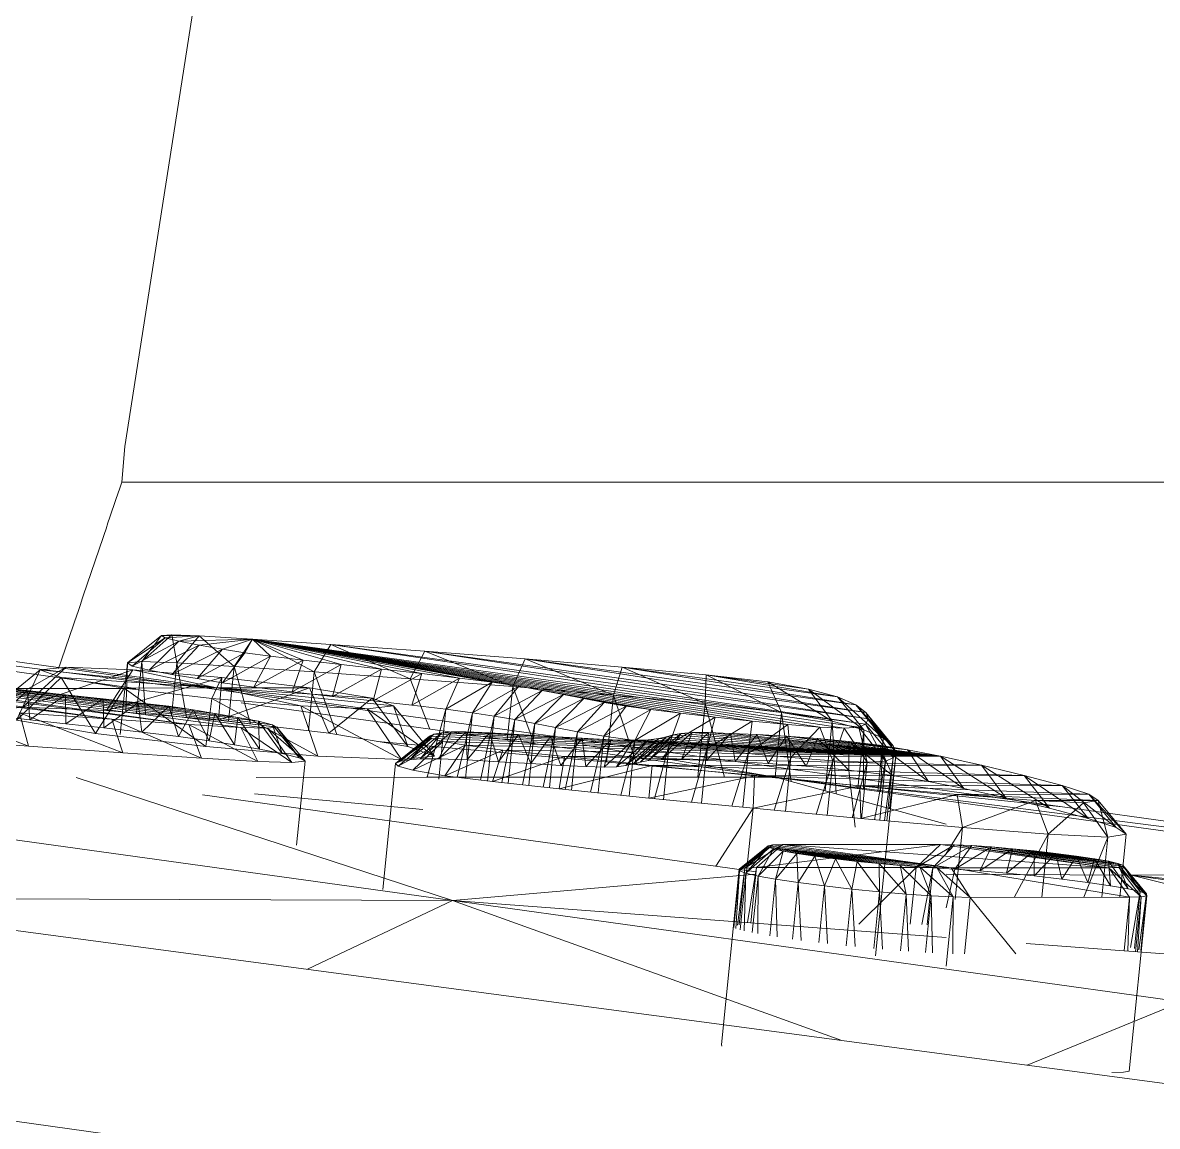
# Model space of a CAD drawing. Extents: x 4834 to 83801, y -13735 to 32221.
# Drawn here: x 13863.559 to 13864.574, y -12474.642 to -12473.654 of the extents above; entities that cross this region are included whole.
import ezdxf

# ---------------------------------------------------------------- set-up
doc = ezdxf.new("R2010")
doc.units = 0
doc.header["$LTSCALE"] = 8
doc.header["$MEASUREMENT"] = 0
doc.layers.add('ELEVATION', color=7, linetype='Continuous', lineweight=25, true_color=0xdda54b)
doc.layers.add('G-IMPT', color=8, linetype='Continuous', lineweight=9)
doc.layers.add('I-FURN', color=30, linetype='Continuous', lineweight=9)

# ---------------------------------------------------------------- blocks, each defined once
blk = doc.blocks.new('Captain_Kirk_simplified_chair_2_22296 - Captain_Kirk_simplified_chair_2_22296-V41-Section 1')
at = {"layer": 'I-FURN'}
for p, q in [((1113.3238, 22.5043), (1113.3212, 22.4723)), ((1113.3212, 22.4723), (1117.5617, 22.4723))]:
    blk.add_line(p, q, dxfattribs=at)
at = {"layer": 'I-FURN', "flags": 128}
blk.add_lwpolyline([(1114.3011, 28.1662), (1113.7674, 25.3419), (1113.3238, 22.5043)], dxfattribs=at)
at = {"layer": 'I-FURN'}
blk.add_ellipse((1085.5474, 34.8897), major_axis=(0, 34.3317), ratio=0.867729, start_param=4.337094, end_param=4.342312, dxfattribs=at)
blk = doc.blocks.new('Captain_Kirk_simplified_chair_2_22296 - Captain_Kirk_simplified_chair_2_22296-V42-Section 1')
at = {"layer": 'G-IMPT'}
for p, q in [((1113.5907, 22.2611), (1113.0183, 22.3406)), ((1113.3568, 22.335), (1113.3262, 22.3107)), ((1113.3262, 22.3107), (1113.3601, 22.3329)), ((1113.3601, 22.3329), (1113.3306, 22.3078)), ((1113.3659, 22.3358), (1113.3392, 22.3118)), ((1113.3392, 22.3118), (1113.3568, 22.335)), ((1113.3659, 22.3358), (1113.3568, 22.335)), ((1113.3905, 22.3349), (1113.3568, 22.335)), ((1113.3568, 22.335), (1113.3601, 22.3329)), ((1113.3905, 22.3349), (1113.3601, 22.3329)), ((1113.3601, 22.3329), (1113.3724, 22.33)), ((1113.3905, 22.3349), (1113.3659, 22.3358)), ((1113.3705, 22.3106), (1113.3659, 22.3358)), ((1113.3905, 22.3349), (1113.3705, 22.3106)), ((1113.3905, 22.3349), (1113.3724, 22.33)), ((1113.4381, 22.3319), (1113.3905, 22.3349)), ((1113.4218, 22.3075), (1113.3905, 22.3349)), ((1113.3812, 22.2555), (1112.8324, 22.3268)), ((1113.3123, 22.2601), (1112.8324, 22.3268)), ((1113.385, 22.2687), (1112.8336, 22.3317)), ((1113.4046, 22.2654), (1112.8336, 22.3317)), ((1113.4252, 22.2618), (1112.8336, 22.3317)), ((1113.4435, 22.2583), (1112.8336, 22.3317)), ((1113.4562, 22.2552), (1112.8336, 22.3317)), ((1113.46, 22.2529), (1112.8336, 22.3317)), ((1113.4517, 22.252), (1112.8336, 22.3317)), ((1113.4278, 22.2527), (1112.8336, 22.3317)), ((1113.3812, 22.2555), (1112.8336, 22.3317)), ((1113.3306, 22.3078), (1113.3724, 22.33)), ((1113.3724, 22.33), (1113.3456, 22.3042)), ((1113.3456, 22.3042), (1113.3905, 22.3265)), ((1113.3905, 22.3265), (1113.3661, 22.3003)), ((1113.3661, 22.3003), (1113.4112, 22.3229)), ((1113.4381, 22.3319), (1113.3724, 22.33)), ((1113.3724, 22.33), (1113.3905, 22.3265)), ((1113.4112, 22.3229), (1113.3886, 22.2965)), ((1113.4381, 22.3319), (1113.3905, 22.3265)), ((1113.3905, 22.3265), (1113.4112, 22.3229)), ((1113.4381, 22.3319), (1113.4112, 22.3229)), ((1113.4313, 22.3197), (1113.4112, 22.3229)), ((1113.4381, 22.3319), (1113.4218, 22.3075)), ((1113.4313, 22.3197), (1113.4381, 22.3319)), ((1113.5083, 22.3271), (1113.4381, 22.3319)), ((1113.4542, 22.3165), (1113.4381, 22.3319)), ((1113.4837, 22.3129), (1113.4381, 22.3319)), ((1113.5177, 22.309), (1113.4381, 22.3319)), ((1113.5538, 22.305), (1113.4381, 22.3319)), ((1113.5899, 22.301), (1113.4381, 22.3319)), ((1113.6235, 22.297), (1113.4381, 22.3319)), ((1113.6526, 22.2932), (1113.4381, 22.3319)), ((1113.6766, 22.2896), (1113.4381, 22.3319)), ((1113.7946, 22.2688), (1113.4381, 22.3319)), ((1113.8212, 22.2656), (1113.4381, 22.3319)), ((1113.8524, 22.262), (1113.4381, 22.3319)), ((1113.8854, 22.2585), (1113.4381, 22.3319)), ((1113.9175, 22.2554), (1113.4381, 22.3319)), ((1113.9459, 22.2531), (1113.4381, 22.3319)), ((1113.9679, 22.2522), (1113.4381, 22.3319)), ((1113.9809, 22.253), (1113.4381, 22.3319)), ((1113.987, 22.2558), (1113.4381, 22.3319)), ((1113.4935, 22.3026), (1113.4381, 22.3319)), ((1113.5083, 22.3271), (1113.4935, 22.3026)), ((1113.5926, 22.321), (1113.5083, 22.3271)), ((1113.987, 22.2558), (1113.5083, 22.3271)), ((1113.9896, 22.2604), (1113.5083, 22.3271)), ((1113.5793, 22.2964), (1113.5083, 22.3271)), ((1113.3123, 22.2601), (1112.8362, 22.3207)), ((1113.3743, 22.2888), (1113.1696, 22.315)), ((1113.4313, 22.3197), (1113.3886, 22.2965)), ((1113.4313, 22.3197), (1113.4114, 22.2928)), ((1113.4114, 22.2928), (1113.4542, 22.3165)), ((1113.4313, 22.3197), (1113.4542, 22.3165)), ((1113.4542, 22.3165), (1113.4395, 22.2888)), ((1113.4395, 22.2888), (1113.4837, 22.3129)), ((1113.4542, 22.3165), (1113.4837, 22.3129)), ((1113.4837, 22.3129), (1113.4738, 22.2847)), ((1113.4837, 22.3129), (1113.5177, 22.309)), ((1113.5926, 22.321), (1113.5793, 22.2964)), ((1113.6824, 22.3141), (1113.5926, 22.321)), ((1113.9896, 22.2604), (1113.5926, 22.321)), ((1113.9871, 22.2663), (1113.5926, 22.321)), ((1113.6711, 22.2893), (1113.5926, 22.321)), ((1113.6824, 22.3141), (1113.6711, 22.2893)), ((1113.7691, 22.3069), (1113.6824, 22.3141)), ((1113.9871, 22.2663), (1113.6824, 22.3141)), ((1113.9783, 22.2731), (1113.6824, 22.3141)), ((1113.7612, 22.2818), (1113.6824, 22.3141)), ((1113.3338, 22.2878), (1113.1682, 22.3108)), ((1113.2714, 22.3069), (1113.2032, 22.2679)), ((1113.248, 22.3044), (1113.2032, 22.2679)), ((1113.248, 22.3044), (1113.227, 22.2592)), ((1113.2714, 22.3069), (1113.2326, 22.271)), ((1113.331, 22.3044), (1113.2326, 22.271)), ((1113.2714, 22.3069), (1113.248, 22.3044)), ((1113.4062, 22.2882), (1113.248, 22.3044)), ((1113.248, 22.3044), (1113.2669, 22.2975)), ((1113.331, 22.3044), (1113.2714, 22.3069)), ((1113.4062, 22.2882), (1113.2714, 22.3069)), ((1113.331, 22.3044), (1113.3075, 22.2679)), ((1113.3262, 22.3107), (1113.3197, 22.2464)), ((1113.3262, 22.3107), (1113.3249, 22.2664)), ((1113.3392, 22.3118), (1113.3262, 22.3107)), ((1113.3262, 22.3107), (1113.3306, 22.3078)), ((1113.3306, 22.3078), (1113.3456, 22.3042)), ((1113.4107, 22.2976), (1113.331, 22.3044)), ((1113.4062, 22.2882), (1113.331, 22.3044)), ((1113.3392, 22.3118), (1113.3345, 22.2656)), ((1113.3705, 22.3106), (1113.3392, 22.3118)), ((1113.3392, 22.3118), (1113.3425, 22.2649)), ((1113.3456, 22.3042), (1113.3661, 22.3003)), ((1113.3705, 22.3106), (1113.3656, 22.2629)), ((1113.4218, 22.3075), (1113.3705, 22.3106)), ((1113.3705, 22.3106), (1113.3791, 22.2618)), ((1113.4218, 22.3075), (1113.4168, 22.2582)), ((1113.4935, 22.3026), (1113.4218, 22.3075)), ((1113.4218, 22.3075), (1113.4365, 22.2559)), ((1113.4738, 22.2847), (1113.5177, 22.309)), ((1113.4935, 22.3026), (1113.4882, 22.2497)), ((1113.5793, 22.2964), (1113.4935, 22.3026)), ((1113.4935, 22.3026), (1113.5137, 22.2464)), ((1113.5177, 22.309), (1113.5099, 22.2806)), ((1113.5099, 22.2806), (1113.5538, 22.305)), ((1113.5177, 22.309), (1113.5538, 22.305)), ((1113.5538, 22.305), (1113.5463, 22.2765)), ((1113.5538, 22.305), (1113.5899, 22.301)), ((1113.7691, 22.3069), (1113.7612, 22.2818)), ((1113.8443, 22.2998), (1113.7691, 22.3069)), ((1113.9783, 22.2731), (1113.7691, 22.3069)), ((1113.9617, 22.2802), (1113.7691, 22.3069)), ((1113.8433, 22.2741), (1113.7691, 22.3069)), ((1113.2669, 22.2975), (1113.227, 22.2592)), ((1113.4062, 22.2882), (1113.2669, 22.2975)), ((1113.2669, 22.2975), (1113.3232, 22.2881)), ((1113.2669, 22.2975), (1113.2977, 22.2475)), ((1113.4107, 22.2976), (1113.3075, 22.2679)), ((1113.3661, 22.3003), (1113.3886, 22.2965)), ((1113.4114, 22.2928), (1113.3886, 22.2965)), ((1113.4062, 22.2882), (1113.4107, 22.2976)), ((1113.4107, 22.2976), (1113.4077, 22.2593)), ((1113.4892, 22.2882), (1113.4107, 22.2976)), ((1113.4114, 22.2928), (1113.4395, 22.2888)), ((1113.5463, 22.2765), (1113.5899, 22.301)), ((1113.6711, 22.2893), (1113.5793, 22.2964)), ((1113.5793, 22.2964), (1113.5968, 22.2513)), ((1113.5899, 22.301), (1113.5809, 22.2726)), ((1113.5809, 22.2726), (1113.6235, 22.297)), ((1113.5899, 22.301), (1113.6235, 22.297)), ((1113.6235, 22.297), (1113.6112, 22.2691)), ((1113.6112, 22.2691), (1113.6526, 22.2932)), ((1113.6235, 22.297), (1113.6526, 22.2932)), ((1113.6526, 22.2932), (1113.635, 22.266)), ((1113.6526, 22.2932), (1113.6766, 22.2896)), ((1113.8443, 22.2998), (1113.8433, 22.2741)), ((1113.8994, 22.2935), (1113.8443, 22.2998)), ((1113.9617, 22.2802), (1113.8443, 22.2998)), ((1113.9358, 22.2872), (1113.8443, 22.2998)), ((1113.9117, 22.2662), (1113.8443, 22.2998)), ((1113.9358, 22.2872), (1113.8994, 22.2935)), ((1113.9571, 22.2583), (1113.8994, 22.2935)), ((1113.8994, 22.2935), (1113.9117, 22.2662)), ((1113.021, 22.2877), (1113.3338, 22.2878)), ((1113.2046, 22.2894), (1113.2368, 22.2857)), ((1113.2046, 22.2894), (1113.385, 22.2687)), ((1113.2103, 22.2628), (1113.2368, 22.2857)), ((1113.2368, 22.2857), (1113.2707, 22.282)), ((1113.2368, 22.2857), (1113.2388, 22.2596)), ((1113.2368, 22.2857), (1113.385, 22.2687)), ((1113.2388, 22.2596), (1113.2707, 22.282)), ((1113.2707, 22.282), (1113.3044, 22.2784)), ((1113.2707, 22.282), (1113.271, 22.2561)), ((1113.2707, 22.282), (1113.385, 22.2687)), ((1113.3232, 22.2881), (1113.2977, 22.2475)), ((1113.4062, 22.2882), (1113.3232, 22.2881)), ((1113.3232, 22.2881), (1113.4017, 22.2788)), ((1113.3232, 22.2881), (1113.3964, 22.2357)), ((1113.4062, 22.2882), (1113.4017, 22.2788)), ((1113.4062, 22.2882), (1113.4892, 22.2882)), ((1113.4062, 22.2882), (1113.4814, 22.272)), ((1113.4062, 22.2882), (1113.5409, 22.2695)), ((1113.4062, 22.2882), (1113.5644, 22.272)), ((1113.4062, 22.2882), (1113.5454, 22.2789)), ((1113.4892, 22.2882), (1113.4077, 22.2593)), ((1113.4395, 22.2888), (1113.4738, 22.2847)), ((1113.4738, 22.2847), (1113.5099, 22.2806)), ((1113.4892, 22.2882), (1113.5454, 22.2789)), ((1113.4892, 22.2882), (1113.5064, 22.2476)), ((1113.635, 22.266), (1113.6766, 22.2896)), ((1113.6766, 22.2896), (1113.6544, 22.263)), ((1113.6544, 22.263), (1113.6976, 22.2859)), ((1113.6711, 22.2893), (1113.6663, 22.2417)), ((1113.7612, 22.2818), (1113.6711, 22.2893)), ((1113.6711, 22.2893), (1113.6904, 22.2383)), ((1113.6976, 22.2859), (1113.6729, 22.2598)), ((1113.6729, 22.2598), (1113.7167, 22.2822)), ((1113.6766, 22.2896), (1113.6976, 22.2859)), ((1113.6766, 22.2896), (1113.7946, 22.2688)), ((1113.7167, 22.2822), (1113.691, 22.2563)), ((1113.6976, 22.2859), (1113.7167, 22.2822)), ((1113.6976, 22.2859), (1113.7946, 22.2688)), ((1113.7167, 22.2822), (1113.7348, 22.2786)), ((1113.7167, 22.2822), (1113.7946, 22.2688)), ((1113.9617, 22.2802), (1113.9358, 22.2872)), ((1113.9854, 22.2507), (1113.9358, 22.2872)), ((1113.9358, 22.2872), (1113.9571, 22.2583)), ((1113.2377, 22.236), (1113.1413, 22.2727)), ((1113.271, 22.2561), (1113.3044, 22.2784)), ((1113.3044, 22.2784), (1113.3359, 22.2749)), ((1113.3044, 22.2784), (1113.305, 22.2524)), ((1113.3044, 22.2784), (1113.385, 22.2687)), ((1113.305, 22.2524), (1113.3359, 22.2749)), ((1113.3359, 22.2749), (1113.3634, 22.2717)), ((1113.3359, 22.2749), (1113.339, 22.2487)), ((1113.3359, 22.2749), (1113.385, 22.2687)), ((1113.4017, 22.2788), (1113.3964, 22.2357)), ((1113.4017, 22.2788), (1113.4814, 22.272)), ((1113.4017, 22.2788), (1113.4967, 22.2271)), ((1113.9063, 22.2083), (1113.4282, 22.2747)), ((1113.4814, 22.272), (1113.5409, 22.2695)), ((1113.4814, 22.272), (1113.4967, 22.2271)), ((1113.4814, 22.272), (1113.5715, 22.224)), ((1113.5454, 22.2789), (1113.5064, 22.2476)), ((1113.5099, 22.2806), (1113.5463, 22.2765)), ((1113.5409, 22.2695), (1113.5644, 22.272)), ((1113.5644, 22.272), (1113.5454, 22.2789)), ((1113.5454, 22.2789), (1113.5772, 22.2358)), ((1113.5463, 22.2765), (1113.5809, 22.2726)), ((1113.5644, 22.272), (1113.601, 22.2272)), ((1113.5644, 22.272), (1113.5772, 22.2358)), ((1113.5809, 22.2726), (1113.6112, 22.2691)), ((1113.691, 22.2563), (1113.7348, 22.2786)), ((1113.7348, 22.2786), (1113.7093, 22.2526)), ((1113.7093, 22.2526), (1113.7531, 22.2751)), ((1113.7531, 22.2751), (1113.7291, 22.2489)), ((1113.7291, 22.2489), (1113.7727, 22.2719)), ((1113.7348, 22.2786), (1113.7531, 22.2751)), ((1113.7348, 22.2786), (1113.7946, 22.2688)), ((1113.7727, 22.2719), (1113.7526, 22.245)), ((1113.7531, 22.2751), (1113.7727, 22.2719)), ((1113.7531, 22.2751), (1113.7946, 22.2688)), ((1113.7612, 22.2818), (1113.7552, 22.2219)), ((1113.8433, 22.2741), (1113.7612, 22.2818)), ((1113.7612, 22.2818), (1113.7821, 22.2195)), ((1113.7727, 22.2719), (1113.7946, 22.2688)), ((1113.8433, 22.2741), (1113.8367, 22.2083)), ((1113.9117, 22.2662), (1113.8433, 22.2741)), ((1113.8433, 22.2741), (1113.8606, 22.2083)), ((1113.9783, 22.2731), (1113.9617, 22.2802)), ((1114.0026, 22.2433), (1113.9617, 22.2802)), ((1113.9617, 22.2802), (1113.9854, 22.2507)), ((1113.9871, 22.2663), (1113.9783, 22.2731)), ((1114.0117, 22.2364), (1113.9783, 22.2731)), ((1113.9783, 22.2731), (1114.0026, 22.2433)), ((1113.2326, 22.271), (1113.2032, 22.2679)), ((1113.2103, 22.2628), (1113.2388, 22.2596)), ((1113.3123, 22.2601), (1113.2296, 22.266)), ((1113.322, 22.23), (1113.2296, 22.266)), ((1113.2296, 22.266), (1113.2377, 22.236)), ((1113.3075, 22.2679), (1113.2326, 22.271)), ((1113.4077, 22.2593), (1113.3075, 22.2679)), ((1113.339, 22.2487), (1113.3634, 22.2717)), ((1113.3634, 22.2717), (1113.385, 22.2687)), ((1113.3634, 22.2717), (1113.372, 22.2448)), ((1113.372, 22.2448), (1113.385, 22.2687)), ((1113.385, 22.2687), (1113.4046, 22.2654)), ((1113.385, 22.2687), (1113.3995, 22.2409)), ((1113.3995, 22.2409), (1113.4046, 22.2654)), ((1113.4046, 22.2654), (1113.4252, 22.2618)), ((1113.4046, 22.2654), (1113.4221, 22.2372)), ((1113.4221, 22.2372), (1113.4252, 22.2618)), ((1113.4252, 22.2618), (1113.4435, 22.2583)), ((1113.4252, 22.2618), (1113.4444, 22.2333)), ((1113.5409, 22.2695), (1113.5715, 22.224)), ((1113.5409, 22.2695), (1113.601, 22.2272)), ((1113.6112, 22.2691), (1113.5946, 22.2082)), ((1113.6112, 22.2691), (1113.6049, 22.2066)), ((1113.6112, 22.2691), (1113.635, 22.266)), ((1113.635, 22.266), (1113.6214, 22.2082)), ((1113.635, 22.266), (1113.629, 22.2073)), ((1113.635, 22.266), (1113.6544, 22.263)), ((1113.6544, 22.263), (1113.6423, 22.2056)), ((1113.6544, 22.263), (1113.6485, 22.2048)), ((1113.6544, 22.263), (1113.6729, 22.2598)), ((1113.7526, 22.245), (1113.7946, 22.2688)), ((1113.7946, 22.2688), (1113.7805, 22.2411)), ((1113.7805, 22.2411), (1113.8212, 22.2656)), ((1113.7946, 22.2688), (1113.8212, 22.2656)), ((1113.8212, 22.2656), (1113.8112, 22.2374)), ((1113.8112, 22.2374), (1113.8524, 22.262)), ((1113.8212, 22.2656), (1113.8524, 22.262)), ((1113.8524, 22.262), (1113.8449, 22.2335)), ((1113.8524, 22.262), (1113.8854, 22.2585)), ((1113.9117, 22.2662), (1113.9059, 22.2083)), ((1113.9571, 22.2583), (1113.9117, 22.2662)), ((1113.9117, 22.2662), (1113.9205, 22.2044)), ((1113.9871, 22.2663), (1114.0117, 22.2364)), ((1113.9896, 22.2604), (1113.9871, 22.2663)), ((1114.0142, 22.2303), (1113.9871, 22.2663)), ((1113.227, 22.2592), (1113.2977, 22.2475)), ((1113.2388, 22.2596), (1113.271, 22.2561)), ((1113.271, 22.2561), (1113.305, 22.2524)), ((1113.305, 22.2524), (1113.339, 22.2487)), ((1113.3812, 22.2555), (1113.3123, 22.2601)), ((1113.3925, 22.2253), (1113.3123, 22.2601)), ((1113.3123, 22.2601), (1113.322, 22.23)), ((1113.4278, 22.2527), (1113.3812, 22.2555)), ((1113.443, 22.2223), (1113.3812, 22.2555)), ((1113.3812, 22.2555), (1113.3925, 22.2253)), ((1113.5064, 22.2476), (1113.4077, 22.2593)), ((1113.4517, 22.252), (1113.4278, 22.2527)), ((1113.4735, 22.2213), (1113.4278, 22.2527)), ((1113.4278, 22.2527), (1113.443, 22.2223)), ((1113.4435, 22.2583), (1113.4562, 22.2552)), ((1113.4444, 22.2333), (1113.4435, 22.2583)), ((1113.4435, 22.2583), (1113.4649, 22.2294)), ((1113.46, 22.2529), (1113.4517, 22.252)), ((1113.4852, 22.2227), (1113.4517, 22.252)), ((1113.4517, 22.252), (1113.4735, 22.2213)), ((1113.4562, 22.2552), (1113.46, 22.2529)), ((1113.4649, 22.2294), (1113.4562, 22.2552)), ((1113.4562, 22.2552), (1113.4801, 22.2256)), ((1113.46, 22.2529), (1113.4852, 22.2227)), ((1113.4801, 22.2256), (1113.46, 22.2529)), ((1114.1632, 22.1816), (1113.5907, 22.2611)), ((1113.6729, 22.2598), (1113.6613, 22.2034)), ((1113.6729, 22.2598), (1113.6671, 22.2028)), ((1113.6729, 22.2598), (1113.691, 22.2563)), ((1113.691, 22.2563), (1113.6798, 22.2014)), ((1113.691, 22.2563), (1113.6854, 22.2008)), ((1113.691, 22.2563), (1113.7093, 22.2526)), ((1113.7093, 22.2526), (1113.6983, 22.1994)), ((1113.7093, 22.2526), (1113.7039, 22.1988)), ((1113.7093, 22.2526), (1113.7291, 22.2489)), ((1113.8449, 22.2335), (1113.8854, 22.2585)), ((1113.8854, 22.2585), (1113.8819, 22.2295)), ((1113.8819, 22.2295), (1113.9175, 22.2554)), ((1113.8854, 22.2585), (1113.9175, 22.2554)), ((1113.9175, 22.2554), (1113.9202, 22.2258)), ((1113.9175, 22.2554), (1113.9459, 22.2531)), ((1113.9202, 22.2258), (1113.9459, 22.2531)), ((1113.9459, 22.2531), (1113.9576, 22.2229)), ((1113.9459, 22.2531), (1113.9679, 22.2522)), ((1113.9571, 22.2583), (1113.9508, 22.1961)), ((1113.9854, 22.2507), (1113.9571, 22.2583)), ((1113.9571, 22.2583), (1113.9605, 22.1934)), ((1113.9576, 22.2229), (1113.9679, 22.2522)), ((1113.9679, 22.2522), (1113.9809, 22.253)), ((1113.9679, 22.2522), (1113.9884, 22.2216)), ((1113.9809, 22.253), (1113.987, 22.2558)), ((1113.9884, 22.2216), (1113.9809, 22.253)), ((1113.9809, 22.253), (1114.0049, 22.2225)), ((1113.987, 22.2558), (1113.9896, 22.2604)), ((1114.0049, 22.2225), (1113.987, 22.2558)), ((1113.987, 22.2558), (1114.0116, 22.2256)), ((1114.0116, 22.2256), (1113.9896, 22.2604)), ((1113.9896, 22.2604), (1114.0142, 22.2303)), ((1113.2377, 22.236), (1113.1474, 22.2429)), ((1113.2977, 22.2475), (1113.3964, 22.2357)), ((1113.339, 22.2487), (1113.372, 22.2448)), ((1113.372, 22.2448), (1113.3995, 22.2409)), ((1113.5064, 22.2476), (1113.5772, 22.2358)), ((1113.5965, 22.2451), (1113.5663, 22.2206)), ((1113.5663, 22.2206), (1113.5984, 22.243)), ((1113.5984, 22.243), (1113.5686, 22.218)), ((1113.6004, 22.2468), (1113.5707, 22.2225)), ((1113.5707, 22.2225), (1113.5965, 22.2451)), ((1113.6078, 22.248), (1113.5786, 22.2238)), ((1113.5786, 22.2238), (1113.6004, 22.2468)), ((1113.6163, 22.2488), (1113.5884, 22.2247)), ((1113.5884, 22.2247), (1113.6078, 22.248)), ((1113.6004, 22.2468), (1113.5965, 22.2451)), ((1113.5965, 22.2451), (1113.5984, 22.243)), ((1113.5965, 22.2451), (1114.054, 22.227)), ((1113.5984, 22.243), (1113.6085, 22.2402)), ((1113.5984, 22.243), (1114.054, 22.227)), ((1113.6078, 22.248), (1113.6004, 22.2468)), ((1113.6004, 22.2468), (1114.054, 22.227)), ((1113.6294, 22.2488), (1113.6051, 22.2248)), ((1113.6051, 22.2248), (1113.6163, 22.2488)), ((1113.6163, 22.2488), (1113.6078, 22.248)), ((1113.6078, 22.248), (1114.054, 22.227)), ((1113.6294, 22.2488), (1113.6163, 22.2488)), ((1113.7588, 22.2418), (1113.6163, 22.2488)), ((1113.7333, 22.2431), (1113.6163, 22.2488)), ((1113.7049, 22.2447), (1113.6163, 22.2488)), ((1113.6764, 22.2465), (1113.6163, 22.2488)), ((1113.6503, 22.248), (1113.6163, 22.2488)), ((1113.6163, 22.2488), (1114.054, 22.227)), ((1113.6503, 22.248), (1113.6294, 22.2488)), ((1113.6303, 22.2237), (1113.6294, 22.2488)), ((1113.6503, 22.248), (1113.6303, 22.2237)), ((1113.6764, 22.2465), (1113.6503, 22.248)), ((1113.6584, 22.2221), (1113.6503, 22.248)), ((1113.6764, 22.2465), (1113.6584, 22.2221)), ((1113.7049, 22.2447), (1113.6764, 22.2465)), ((1113.6872, 22.2204), (1113.6764, 22.2465)), ((1113.7049, 22.2447), (1113.6872, 22.2204)), ((1113.7333, 22.2431), (1113.7049, 22.2447)), ((1113.7142, 22.2188), (1113.7049, 22.2447)), ((1113.7333, 22.2431), (1113.7142, 22.2188)), ((1113.7291, 22.2489), (1113.718, 22.1973)), ((1113.7291, 22.2489), (1113.7238, 22.1967)), ((1113.7291, 22.2489), (1113.7526, 22.245)), ((1113.7588, 22.2418), (1113.7333, 22.2431)), ((1113.7367, 22.2177), (1113.7333, 22.2431)), ((1113.7588, 22.2418), (1113.7367, 22.2177)), ((1113.7526, 22.245), (1113.7408, 22.195)), ((1113.7526, 22.245), (1113.7475, 22.1943)), ((1113.7526, 22.245), (1113.7805, 22.2411)), ((1113.7529, 22.2172), (1113.7588, 22.2418)), ((1113.7789, 22.2413), (1113.7529, 22.2172)), ((1113.7789, 22.2413), (1113.7588, 22.2418)), ((1113.7588, 22.2418), (1114.054, 22.227)), ((1113.7926, 22.2417), (1113.7641, 22.2176)), ((1113.7641, 22.2176), (1113.7789, 22.2413)), ((1113.8019, 22.2429), (1113.7725, 22.2186)), ((1113.7725, 22.2186), (1113.7926, 22.2417)), ((1113.7926, 22.2417), (1113.7789, 22.2413)), ((1113.7789, 22.2413), (1114.054, 22.227)), ((1113.8087, 22.2444), (1113.779, 22.2201)), ((1113.779, 22.2201), (1113.8019, 22.2429)), ((1113.8147, 22.2461), (1113.7851, 22.2218)), ((1113.7851, 22.2218), (1113.8087, 22.2444)), ((1113.8218, 22.2475), (1113.7926, 22.2233)), ((1113.7926, 22.2233), (1113.8147, 22.2461)), ((1113.8019, 22.2429), (1113.7926, 22.2417)), ((1113.7926, 22.2417), (1114.054, 22.227)), ((1113.8087, 22.2444), (1113.8019, 22.2429)), ((1113.8019, 22.2429), (1114.054, 22.227)), ((1113.8318, 22.2483), (1113.8042, 22.2242)), ((1113.8042, 22.2242), (1113.8218, 22.2475)), ((1113.8147, 22.2461), (1113.8087, 22.2444)), ((1113.8087, 22.2444), (1114.054, 22.227)), ((1113.8218, 22.2475), (1113.8147, 22.2461)), ((1113.8147, 22.2461), (1114.054, 22.227)), ((1113.8318, 22.2483), (1113.8218, 22.2475)), ((1113.8218, 22.2475), (1114.054, 22.227)), ((1113.8464, 22.2483), (1113.8222, 22.2242)), ((1113.8222, 22.2242), (1113.8318, 22.2483)), ((1113.8464, 22.2483), (1113.8318, 22.2483)), ((1113.8318, 22.2483), (1114.054, 22.227)), ((1113.8464, 22.2483), (1113.8447, 22.2233)), ((1113.8662, 22.2475), (1113.8447, 22.2233)), ((1113.8464, 22.2483), (1113.8662, 22.2475)), ((1113.8464, 22.2483), (1114.054, 22.227)), ((1113.8898, 22.2464), (1113.8662, 22.2475)), ((1114.054, 22.227), (1113.8662, 22.2475)), ((1113.8702, 22.2222), (1113.8662, 22.2475)), ((1113.8898, 22.2464), (1113.8702, 22.2222)), ((1113.9161, 22.2449), (1113.8898, 22.2464)), ((1114.054, 22.227), (1113.8898, 22.2464)), ((1113.8999, 22.2204), (1113.8898, 22.2464)), ((1113.9161, 22.2449), (1113.8999, 22.2204)), ((1113.9438, 22.2429), (1113.9161, 22.2449)), ((1114.054, 22.227), (1113.9161, 22.2449)), ((1114.0245, 22.2329), (1113.9161, 22.2449)), ((1113.9338, 22.218), (1113.9161, 22.2449)), ((1113.9438, 22.2429), (1113.9338, 22.218)), ((1113.9719, 22.2403), (1113.9438, 22.2429)), ((1114.0245, 22.2329), (1113.9438, 22.2429)), ((1113.972, 22.2144), (1113.9438, 22.2429)), ((1113.9854, 22.2507), (1113.98, 22.1981)), ((1113.9854, 22.2507), (1113.985, 22.1974)), ((1114.0026, 22.2433), (1113.9854, 22.2507)), ((1114.0026, 22.2433), (1113.9978, 22.1956)), ((1114.0026, 22.2433), (1114.0003, 22.1953)), ((1114.0117, 22.2364), (1114.0026, 22.2433)), ((1113.322, 22.23), (1113.2377, 22.236)), ((1113.3964, 22.2357), (1113.4967, 22.2271)), ((1113.3995, 22.2409), (1113.4221, 22.2372)), ((1113.4221, 22.2372), (1113.4444, 22.2333)), ((1113.4444, 22.2333), (1113.4649, 22.2294)), ((1113.5505, 22.2402), (1113.9063, 22.2083)), ((1113.5686, 22.218), (1113.6085, 22.2402)), ((1113.601, 22.2272), (1113.5772, 22.2358)), ((1113.6085, 22.2402), (1113.5818, 22.2144)), ((1113.5818, 22.2144), (1113.629, 22.2368)), ((1113.6085, 22.2402), (1113.629, 22.2368)), ((1113.6085, 22.2402), (1114.054, 22.227)), ((1113.629, 22.2368), (1113.6104, 22.2096)), ((1113.6104, 22.2096), (1113.6622, 22.2326)), ((1113.629, 22.2368), (1113.6622, 22.2326)), ((1113.629, 22.2368), (1114.054, 22.227)), ((1113.6622, 22.2326), (1113.6529, 22.2043)), ((1113.6622, 22.2326), (1113.7175, 22.2267)), ((1113.6622, 22.2326), (1114.054, 22.227)), ((1113.9063, 22.2083), (1113.7343, 22.2371)), ((1113.7805, 22.2411), (1113.7678, 22.1922)), ((1113.7805, 22.2411), (1113.7755, 22.1914)), ((1113.7805, 22.2411), (1113.8112, 22.2374)), ((1113.8112, 22.2374), (1113.7979, 22.1891)), ((1113.8112, 22.2374), (1113.8062, 22.1883)), ((1113.8112, 22.2374), (1113.8449, 22.2335)), ((1113.8449, 22.2335), (1113.831, 22.1859)), ((1113.8449, 22.2335), (1113.84, 22.185)), ((1113.8449, 22.2335), (1113.8819, 22.2295)), ((1113.9992, 22.237), (1113.9719, 22.2403)), ((1114.0245, 22.2329), (1113.9719, 22.2403)), ((1114.011, 22.2097), (1113.9719, 22.2403)), ((1113.9719, 22.2403), (1113.972, 22.2144)), ((1114.0245, 22.2329), (1113.9992, 22.237)), ((1114.0432, 22.2045), (1113.9992, 22.237)), ((1113.9992, 22.237), (1114.011, 22.2097)), ((1114.0142, 22.2303), (1114.0117, 22.2364)), ((1114.054, 22.227), (1114.0245, 22.2329)), ((1114.075, 22.1981), (1114.0245, 22.2329)), ((1114.0245, 22.2329), (1114.0432, 22.2045)), ((1113.3925, 22.2253), (1113.322, 22.23)), ((1113.443, 22.2223), (1113.3925, 22.2253)), ((1113.4735, 22.2213), (1113.443, 22.2223)), ((1113.4649, 22.2294), (1113.4801, 22.2256)), ((1113.4852, 22.2227), (1113.4735, 22.2213)), ((1113.4852, 22.2227), (1113.4775, 22.1473)), ((1113.4801, 22.2256), (1113.4852, 22.2227)), ((1113.4967, 22.2271), (1113.5715, 22.224)), ((1113.5707, 22.2225), (1113.5663, 22.2206)), ((1113.5786, 22.2238), (1113.5707, 22.2225)), ((1113.5715, 22.224), (1113.601, 22.2272)), ((1113.5884, 22.2247), (1113.5786, 22.2238)), ((1113.6051, 22.2248), (1113.5884, 22.2247)), ((1113.6303, 22.2237), (1113.6051, 22.2248)), ((1113.6584, 22.2221), (1113.6303, 22.2237)), ((1113.6529, 22.2043), (1113.7175, 22.2267)), ((1113.6872, 22.2204), (1113.6584, 22.2221)), ((1113.7175, 22.2267), (1113.7128, 22.1978)), ((1113.7175, 22.2267), (1114.054, 22.227)), ((1113.7175, 22.2267), (1113.7959, 22.2186)), ((1113.7175, 22.2267), (1114.0908, 22.2189)), ((1113.7851, 22.2218), (1113.779, 22.2201)), ((1113.7926, 22.2233), (1113.7851, 22.2218)), ((1113.8042, 22.2242), (1113.7926, 22.2233)), ((1113.8222, 22.2242), (1113.8042, 22.2242)), ((1113.8222, 22.2242), (1113.8447, 22.2233)), ((1113.8702, 22.2222), (1113.8447, 22.2233)), ((1113.8819, 22.2295), (1113.8672, 22.1823)), ((1113.8999, 22.2204), (1113.8702, 22.2222)), ((1113.8819, 22.2295), (1113.877, 22.1813)), ((1113.8819, 22.2295), (1113.9202, 22.2258)), ((1113.9202, 22.2258), (1113.9052, 22.1786)), ((1113.9202, 22.2258), (1113.9153, 22.1776)), ((1113.9202, 22.2258), (1113.9576, 22.2229)), ((1113.9576, 22.2229), (1113.9427, 22.175)), ((1113.9576, 22.2229), (1113.9527, 22.1741)), ((1113.9576, 22.2229), (1113.9884, 22.2216)), ((1113.9884, 22.2216), (1113.9749, 22.172)), ((1113.9884, 22.2216), (1113.9833, 22.1712)), ((1113.9884, 22.2216), (1114.0049, 22.2225)), ((1114.0049, 22.2225), (1113.9949, 22.1702)), ((1114.0142, 22.2303), (1113.9958, 22.0483)), ((1114.0049, 22.2225), (1113.9996, 22.1698)), ((1114.0116, 22.2256), (1114.004, 22.1694)), ((1114.0049, 22.2225), (1114.0116, 22.2256)), ((1114.0116, 22.2256), (1114.0059, 22.1692)), ((1114.0142, 22.2303), (1114.0085, 22.1801)), ((1114.0116, 22.2256), (1114.0142, 22.2303)), ((1114.0908, 22.2189), (1114.054, 22.227)), ((1114.1126, 22.1899), (1114.054, 22.227)), ((1114.054, 22.227), (1114.075, 22.1981)), ((1113.5663, 22.2206), (1113.5549, 22.1077)), ((1113.5663, 22.2206), (1113.5686, 22.218)), ((1113.5686, 22.218), (1113.5818, 22.2144)), ((1113.5818, 22.2144), (1113.6104, 22.2096)), ((1113.7142, 22.2188), (1113.6872, 22.2204)), ((1113.7128, 22.1978), (1113.7959, 22.2186)), ((1113.7367, 22.2177), (1113.7142, 22.2188)), ((1113.7529, 22.2172), (1113.7367, 22.2177)), ((1113.7641, 22.2176), (1113.7529, 22.2172)), ((1113.7725, 22.2186), (1113.7641, 22.2176)), ((1113.779, 22.2201), (1113.7725, 22.2186)), ((1113.7959, 22.2186), (1113.7931, 22.1896)), ((1113.7959, 22.2186), (1114.0908, 22.2189)), ((1113.7959, 22.2186), (1113.8874, 22.2096)), ((1113.7959, 22.2186), (1114.129, 22.2098)), ((1113.9338, 22.218), (1113.8999, 22.2204)), ((1113.972, 22.2144), (1113.9338, 22.218)), ((1114.011, 22.2097), (1113.972, 22.2144)), ((1113.972, 22.2144), (1113.9777, 22.1635)), ((1114.129, 22.2098), (1114.0908, 22.2189)), ((1114.1515, 22.1806), (1114.0908, 22.2189)), ((1114.0908, 22.2189), (1114.1126, 22.1899)), ((1113.6172, 22.0979), (1113.2805, 22.208)), ((1113.4416, 22.2081), (1113.5935, 22.2082)), ((1113.5935, 22.2082), (1113.9063, 22.2083)), ((1113.6104, 22.2096), (1113.6529, 22.2043)), ((1113.6529, 22.2043), (1113.7128, 22.1978)), ((1113.7931, 22.1896), (1113.8874, 22.2096)), ((1113.8874, 22.2096), (1113.8862, 22.1804)), ((1113.8874, 22.2096), (1114.129, 22.2098)), ((1113.8874, 22.2096), (1113.9817, 22.2006)), ((1113.8874, 22.2096), (1114.163, 22.2008)), ((1114.0591, 22.1662), (1113.9063, 22.2083)), ((1114.716, 22.1044), (1113.9063, 22.2083)), ((1114.5248, 22.1224), (1113.9063, 22.2083)), ((1113.9063, 22.2083), (1114.1632, 22.1816)), ((1113.9817, 22.2006), (1114.163, 22.2008)), ((1114.0432, 22.2045), (1114.011, 22.2097)), ((1114.075, 22.1981), (1114.0432, 22.2045)), ((1114.163, 22.2008), (1114.129, 22.2098)), ((1114.1862, 22.1714), (1114.129, 22.2098)), ((1114.129, 22.2098), (1114.1515, 22.1806)), ((1114.1869, 22.193), (1114.163, 22.2008)), ((1114.2112, 22.1633), (1114.163, 22.2008)), ((1114.163, 22.2008), (1114.1862, 22.1714)), ((1113.889, 22.1235), (1113.3935, 22.1924)), ((1113.5907, 22.1793), (1113.4401, 22.1933)), ((1113.7128, 22.1978), (1113.7931, 22.1896)), ((1113.8862, 22.1804), (1113.9817, 22.2006)), ((1113.9817, 22.2006), (1113.9828, 22.1712)), ((1113.9817, 22.2006), (1114.069, 22.1929)), ((1113.9817, 22.2006), (1114.1869, 22.193)), ((1113.9828, 22.1712), (1114.069, 22.1929)), ((1114.069, 22.1929), (1114.1869, 22.193)), ((1114.069, 22.1929), (1114.0736, 22.1632)), ((1114.069, 22.1929), (1114.1391, 22.1874)), ((1114.069, 22.1929), (1114.1952, 22.1875)), ((1114.1126, 22.1899), (1114.075, 22.1981)), ((1114.1952, 22.1875), (1114.1869, 22.193)), ((1114.2202, 22.1573), (1114.1869, 22.193)), ((1114.1869, 22.193), (1114.2112, 22.1633)), ((1113.6172, 22.0979), (1113.018, 22.1811)), ((1113.7931, 22.1896), (1113.8862, 22.1804)), ((1113.8862, 22.1804), (1113.8528, 22.1286)), ((1113.8862, 22.1804), (1113.8802, 22.1205)), ((1113.8862, 22.1804), (1113.9828, 22.1712)), ((1114.0736, 22.1632), (1114.1391, 22.1874)), ((1114.1515, 22.1806), (1114.1126, 22.1899)), ((1114.1391, 22.1874), (1114.1952, 22.1875)), ((1114.1391, 22.1874), (1114.1504, 22.1572)), ((1114.1391, 22.1874), (1114.182, 22.1854)), ((1114.1504, 22.1572), (1114.182, 22.1854)), ((1114.1862, 22.1714), (1114.1515, 22.1806)), ((1114.7624, 22.0984), (1114.1632, 22.1816)), ((1114.182, 22.1854), (1114.1952, 22.1875)), ((1114.182, 22.1854), (1114.2037, 22.1547)), ((1114.1952, 22.1875), (1114.2202, 22.1573)), ((1114.2037, 22.1547), (1114.1952, 22.1875)), ((1113.9828, 22.1712), (1114.0736, 22.1632)), ((1114.2112, 22.1633), (1114.1862, 22.1714)), ((1114.0736, 22.1632), (1114.0591, 22.14)), ((1114.0736, 22.1632), (1114.0671, 22.0988)), ((1114.0736, 22.1632), (1114.1504, 22.1572)), ((1114.2202, 22.1573), (1114.2112, 22.1633)), ((1114.1504, 22.1572), (1114.1199, 22.1007)), ((1114.1504, 22.1572), (1114.1447, 22.1008)), ((1114.1504, 22.1572), (1114.2037, 22.1547)), ((1114.2037, 22.1547), (1114.1822, 22.1008)), ((1114.2037, 22.1547), (1114.1983, 22.1008)), ((1114.2037, 22.1547), (1114.2202, 22.1573)), ((1114.2202, 22.1573), (1114.2145, 22.1008)), ((1113.8738, 22.1259), (1113.9039, 22.1477)), ((1113.8998, 22.1469), (1113.8738, 22.1259)), ((1113.8742, 22.1243), (1113.8998, 22.1469)), ((1113.9001, 22.1457), (1113.8742, 22.1243)), ((1113.879, 22.1269), (1113.9126, 22.148)), ((1113.9039, 22.1477), (1113.879, 22.1269)), ((1113.8799, 22.1223), (1113.9001, 22.1457)), ((1113.9046, 22.1441), (1113.8799, 22.1223)), ((1114.0539, 22.1481), (1113.8894, 22.1273)), ((1113.9126, 22.148), (1113.8894, 22.1273)), ((1113.8907, 22.1198), (1113.9046, 22.1441)), ((1113.9131, 22.1421), (1113.8907, 22.1198)), ((1113.8998, 22.1469), (1113.9039, 22.1477)), ((1114.0635, 22.1271), (1113.8998, 22.1469)), ((1113.9001, 22.1457), (1113.8998, 22.1469)), ((1114.0635, 22.1271), (1113.9001, 22.1457)), ((1114.0508, 22.1273), (1113.9001, 22.1457)), ((1114.0354, 22.1281), (1113.9001, 22.1457)), ((1114.0178, 22.1293), (1113.9001, 22.1457)), ((1113.999, 22.131), (1113.9001, 22.1457)), ((1113.9046, 22.1441), (1113.9001, 22.1457)), ((1113.9039, 22.1477), (1113.9126, 22.148)), ((1114.0635, 22.1271), (1113.9039, 22.1477)), ((1113.999, 22.131), (1113.9046, 22.1441)), ((1113.9131, 22.1421), (1113.9046, 22.1441)), ((1113.9064, 22.117), (1113.9131, 22.1421)), ((1113.9255, 22.1399), (1113.9064, 22.117)), ((1114.0539, 22.1481), (1113.9126, 22.148)), ((1114.2048, 22.1271), (1113.9126, 22.148)), ((1114.0635, 22.1271), (1113.9126, 22.148)), ((1113.999, 22.131), (1113.9131, 22.1421)), ((1113.9795, 22.1329), (1113.9131, 22.1421)), ((1113.9255, 22.1399), (1113.9131, 22.1421)), ((1113.9795, 22.1329), (1113.9255, 22.1399)), ((1113.9601, 22.1351), (1113.9255, 22.1399)), ((1113.9416, 22.1375), (1113.9255, 22.1399)), ((1113.9267, 22.114), (1113.9255, 22.1399)), ((1114.0539, 22.1481), (1114.0322, 22.1273)), ((1114.0666, 22.1478), (1114.0322, 22.1273)), ((1114.0666, 22.1478), (1114.0473, 22.127)), ((1114.0473, 22.127), (1114.082, 22.147)), ((1114.0539, 22.1481), (1114.0666, 22.1478)), ((1114.0539, 22.1481), (1114.2048, 22.1271)), ((1114.0666, 22.1478), (1114.082, 22.147)), ((1114.0666, 22.1478), (1114.2135, 22.1274)), ((1114.0666, 22.1478), (1114.2048, 22.1271)), ((1114.082, 22.147), (1114.067, 22.126)), ((1114.067, 22.126), (1114.0996, 22.1458)), ((1114.082, 22.147), (1114.0996, 22.1458)), ((1114.082, 22.147), (1114.2173, 22.1294)), ((1114.082, 22.147), (1114.2176, 22.1282)), ((1114.082, 22.147), (1114.2135, 22.1274)), ((1114.0996, 22.1458), (1114.0892, 22.1244)), ((1114.0892, 22.1244), (1114.1184, 22.1442)), ((1114.0996, 22.1458), (1114.1184, 22.1442)), ((1114.0996, 22.1458), (1114.2173, 22.1294)), ((1114.1184, 22.1442), (1114.1131, 22.1224)), ((1114.1131, 22.1224), (1114.138, 22.1422)), ((1114.1184, 22.1442), (1114.138, 22.1422)), ((1114.1184, 22.1442), (1114.1573, 22.14)), ((1114.1184, 22.1442), (1114.1759, 22.1376)), ((1114.1184, 22.1442), (1114.1919, 22.1352)), ((1114.1184, 22.1442), (1114.2043, 22.133)), ((1114.1184, 22.1442), (1114.2128, 22.1311)), ((1114.1184, 22.1442), (1114.2173, 22.1294)), ((1114.138, 22.1422), (1114.1379, 22.1199)), ((1114.1379, 22.1199), (1114.1573, 22.14)), ((1114.138, 22.1422), (1114.1573, 22.14)), ((1114.1573, 22.14), (1114.1759, 22.1376)), ((1114.1573, 22.14), (1114.1625, 22.1171)), ((1113.9416, 22.1375), (1113.9267, 22.114)), ((1113.9601, 22.1351), (1113.9416, 22.1375)), ((1113.9502, 22.1109), (1113.9416, 22.1375)), ((1113.9601, 22.1351), (1113.9502, 22.1109)), ((1113.9795, 22.1329), (1113.9601, 22.1351)), ((1113.9748, 22.1081), (1113.9601, 22.1351)), ((1113.9795, 22.1329), (1113.9748, 22.1081)), ((1113.999, 22.131), (1113.9795, 22.1329)), ((1113.9995, 22.1057), (1113.9795, 22.1329)), ((1114.0178, 22.1293), (1113.999, 22.131)), ((1114.0234, 22.1036), (1113.999, 22.131)), ((1113.999, 22.131), (1113.9995, 22.1057)), ((1114.1625, 22.1171), (1114.1759, 22.1376)), ((1114.1759, 22.1376), (1114.1919, 22.1352)), ((1114.1759, 22.1376), (1114.1859, 22.1141)), ((1114.1859, 22.1141), (1114.1919, 22.1352)), ((1114.1919, 22.1352), (1114.2043, 22.133)), ((1114.1919, 22.1352), (1114.2063, 22.111)), ((1114.2043, 22.133), (1114.2128, 22.1311)), ((1114.2063, 22.111), (1114.2043, 22.133)), ((1114.2043, 22.133), (1114.222, 22.1082)), ((1114.2128, 22.1311), (1114.2173, 22.1294)), ((1114.222, 22.1082), (1114.2128, 22.1311)), ((1114.2128, 22.1311), (1114.2328, 22.1058)), ((1113.6172, 22.0979), (1113.8888, 22.1213)), ((1113.8738, 22.1259), (1113.858, 21.969)), ((1113.8738, 22.1259), (1113.8688, 22.0747)), ((1113.8742, 22.1243), (1113.869, 22.0736)), ((1113.8742, 22.1243), (1113.8709, 22.0729)), ((1113.879, 22.1269), (1113.8722, 22.0758)), ((1113.8738, 22.1259), (1113.879, 22.1269)), ((1113.8742, 22.1243), (1113.8738, 22.1259)), ((1113.879, 22.1269), (1113.8739, 22.0762)), ((1113.8799, 22.1223), (1113.8742, 22.1243)), ((1113.8799, 22.1223), (1113.8747, 22.0715)), ((1113.8799, 22.1223), (1113.8782, 22.0707)), ((1113.879, 22.1269), (1113.8894, 22.1273)), ((1113.8907, 22.1198), (1113.8799, 22.1223)), ((1113.8894, 22.1273), (1113.8812, 22.0781)), ((1113.8894, 22.1273), (1113.8844, 22.0779)), ((1113.8907, 22.1198), (1113.8855, 22.0691)), ((1114.0322, 22.1273), (1113.8894, 22.1273)), ((1113.8907, 22.1198), (1113.8906, 22.0682)), ((1113.9064, 22.117), (1113.8907, 22.1198)), ((1114.0322, 22.1273), (1113.9809, 22.0766)), ((1114.0354, 22.1281), (1114.0178, 22.1293)), ((1114.0457, 22.102), (1114.0178, 22.1293)), ((1114.0178, 22.1293), (1114.0234, 22.1036)), ((1114.0322, 22.1273), (1114.027, 22.0766)), ((1114.0322, 22.1273), (1114.0473, 22.127)), ((1114.0508, 22.1273), (1114.0354, 22.1281)), ((1114.0653, 22.1011), (1114.0354, 22.1281)), ((1114.0354, 22.1281), (1114.0457, 22.102)), ((1114.0473, 22.127), (1114.0373, 22.0764)), ((1114.0473, 22.127), (1114.0422, 22.0762)), ((1114.0473, 22.127), (1114.067, 22.126)), ((1114.0635, 22.1271), (1114.0508, 22.1273)), ((1114.0805, 22.1007), (1114.0508, 22.1273)), ((1114.0508, 22.1273), (1114.0653, 22.1011)), ((1114.067, 22.126), (1114.0591, 22.0914)), ((1114.2249, 22.1205), (1114.0591, 22.1213)), ((1114.2048, 22.1271), (1114.0635, 22.1271)), ((1114.2233, 22.1008), (1114.0635, 22.1271)), ((1114.0635, 22.1271), (1114.0805, 22.1007)), ((1114.067, 22.126), (1114.0892, 22.1244)), ((1114.0892, 22.1244), (1114.1131, 22.1224)), ((1114.1131, 22.1224), (1114.1379, 22.1199)), ((1114.1379, 22.1199), (1114.1625, 22.1171)), ((1114.2135, 22.1274), (1114.2048, 22.1271)), ((1114.2336, 22.1011), (1114.2048, 22.1271)), ((1114.2048, 22.1271), (1114.2233, 22.1008)), ((1114.2176, 22.1282), (1114.2135, 22.1274)), ((1114.2388, 22.1021), (1114.2135, 22.1274)), ((1114.2135, 22.1274), (1114.2336, 22.1011)), ((1114.2173, 22.1294), (1114.2385, 22.1037)), ((1114.2328, 22.1058), (1114.2173, 22.1294)), ((1114.2173, 22.1294), (1114.2176, 22.1282)), ((1114.2385, 22.1037), (1114.2176, 22.1282)), ((1114.2176, 22.1282), (1114.2388, 22.1021)), ((1114.2249, 22.1205), (1114.3032, 22.121)), ((1114.3012, 22.1013), (1114.2249, 22.1205)), ((1114.3021, 22.1098), (1114.2249, 22.1205)), ((1114.2249, 22.1205), (1114.3024, 22.1131)), ((1113.9064, 22.117), (1113.9013, 22.0663)), ((1113.9267, 22.114), (1113.9064, 22.117)), ((1113.9064, 22.117), (1113.9078, 22.0653)), ((1113.9267, 22.114), (1113.9216, 22.0632)), ((1113.9502, 22.1109), (1113.9267, 22.114)), ((1113.9267, 22.114), (1113.9292, 22.0622)), ((1113.9502, 22.1109), (1113.945, 22.0602)), ((1113.9748, 22.1081), (1113.9502, 22.1109)), ((1113.9502, 22.1109), (1113.953, 22.0593)), ((1114.1625, 22.1171), (1114.1859, 22.1141)), ((1114.1859, 22.1141), (1114.2063, 22.111)), ((1114.2063, 22.111), (1114.222, 22.1082)), ((1113.6172, 22.0979), (1113.0089, 22.1001)), ((1113.9748, 22.1081), (1113.9697, 22.0574)), ((1113.9995, 22.1057), (1113.9748, 22.1081)), ((1113.9748, 22.1081), (1113.9777, 22.0566)), ((1113.9995, 22.1057), (1113.9944, 22.0549)), ((1114.0234, 22.1036), (1113.9995, 22.1057)), ((1113.9995, 22.1057), (1114.0021, 22.0543)), ((1114.0234, 22.1036), (1114.0183, 22.0529)), ((1114.0457, 22.102), (1114.0234, 22.1036)), ((1114.0234, 22.1036), (1114.0255, 22.0524)), ((1114.0457, 22.102), (1114.0406, 22.0513)), ((1114.0653, 22.1011), (1114.0457, 22.102)), ((1114.0457, 22.102), (1114.0469, 22.051)), ((1114.0653, 22.1011), (1114.0591, 22.0392)), ((1114.0653, 22.1011), (1114.0651, 22.0502)), ((1114.0805, 22.1007), (1114.0653, 22.1011)), ((1114.0805, 22.1007), (1114.0754, 22.05)), ((1114.2233, 22.1008), (1114.0805, 22.1007)), ((1114.0805, 22.1007), (1114.1215, 22.05)), ((1114.2233, 22.1008), (1114.2184, 22.0528)), ((1114.2233, 22.1008), (1114.2216, 22.0526)), ((1114.222, 22.1082), (1114.2328, 22.1058)), ((1114.2388, 22.1021), (1114.223, 21.9452)), ((1114.2336, 22.1011), (1114.2233, 22.1008)), ((1114.2328, 22.1058), (1114.2242, 22.0558)), ((1114.2328, 22.1058), (1114.2277, 22.055)), ((1114.2336, 22.1011), (1114.2287, 22.052)), ((1114.2336, 22.1011), (1114.2303, 22.0519)), ((1114.2385, 22.1037), (1114.2315, 22.0536)), ((1114.2328, 22.1058), (1114.2385, 22.1037)), ((1114.2385, 22.1037), (1114.2334, 22.053)), ((1114.2388, 22.1021), (1114.2336, 22.1011)), ((1114.2388, 22.1021), (1114.2336, 22.0519)), ((1114.2385, 22.1037), (1114.2388, 22.1021)), ((1113.6172, 22.0979), (1113.4874, 22.0363)), ((1113.9656, 21.9726), (1113.6172, 22.0979)), ((1114.2699, 22.0073), (1113.6172, 22.0979)), ((1113.6172, 22.0979), (1114.0591, 22.0648)), ((1114.1306, 22.0594), (1114.4055, 22.0388)), ((1114.1316, 21.9504), (1114.2699, 22.0073)), ((1113.8583, 21.9674), (1113.858, 21.969)), ((1114.2178, 21.9442), (1114.2074, 21.9438)), ((1114.223, 21.9452), (1114.2178, 21.9442))]:
    blk.add_line(p, q, dxfattribs=at)
at = {"layer": 'I-FURN'}
for p, q in [((1109.3454, 22.4397), (1116.5073, 21.444)), ((1116.9912, 21.5692), (1110.4613, 22.4397))]:
    blk.add_line(p, q, dxfattribs=at)

msp = doc.modelspace()

# ---------------------------------------------------------------- block references
at = {"layer": 'ELEVATION', "color": 6, "linetype": 'Continuous', "lineweight": 0}
for name in ['Captain_Kirk_simplified_chair_2_22296 - Captain_Kirk_simplified_chair_2_22296-V41-Section 1', 'Captain_Kirk_simplified_chair_2_22296 - Captain_Kirk_simplified_chair_2_22296-V42-Section 1']:
    msp.add_blockref(name, (12750.32625, -12496.53771), dxfattribs=at)

doc.saveas('drawing.dxf')
